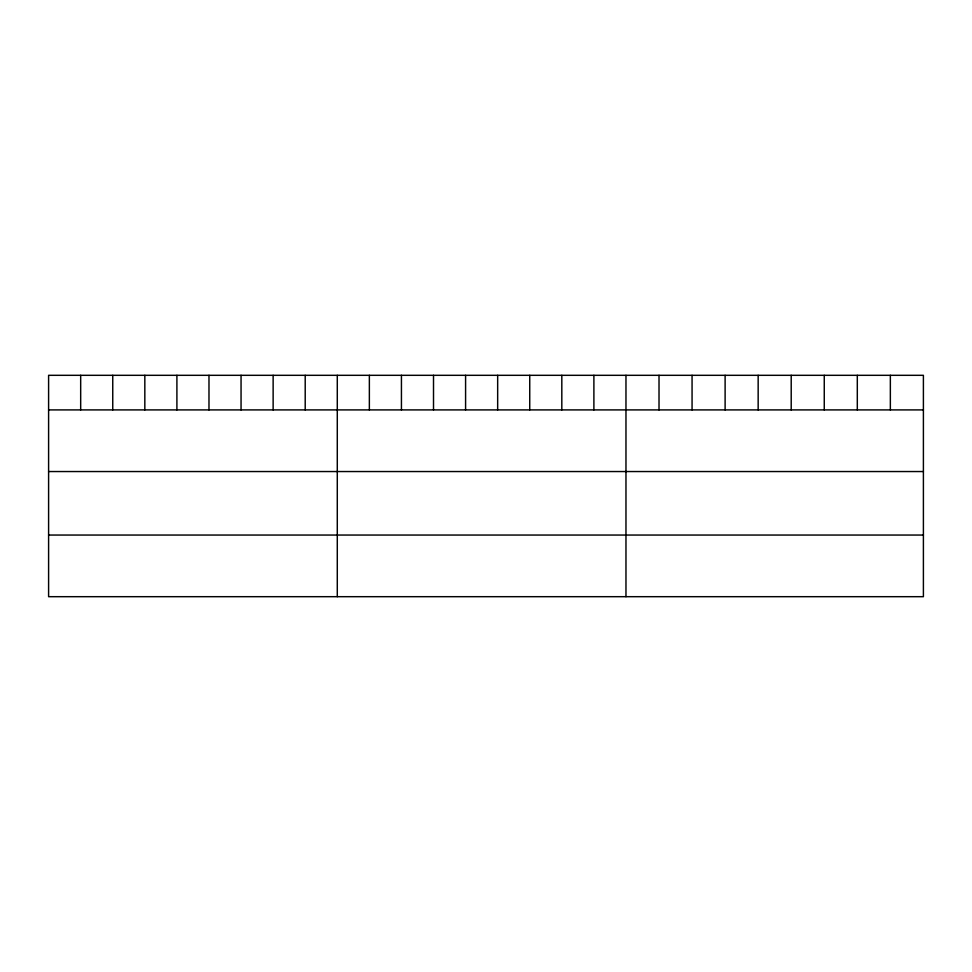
<?xml version="1.0" encoding="UTF-8"?>
<svg xmlns="http://www.w3.org/2000/svg" width="972" height="972" viewBox="0 0 972 972"><rect width="100%" height="100%" fill="white"/><g stroke="black" fill="none" stroke-linecap="round" stroke-linejoin="round"><path stroke-width="1.46" d="M923.4 409.905L923.4 596.687L48.6 596.687L48.6 375.313L923.4 375.313L923.4 409.905L48.6 409.905M48.6 471.542L923.4 471.542M48.6 535.05L923.4 535.05M890.352 375.313L890.352 409.905M857.304 375.313L857.304 409.905M824.256 375.313L824.256 409.905M791.208 375.313L791.208 409.905M758.16 375.313L758.16 409.905M725.112 375.313L725.112 409.905M692.064 375.313L692.064 409.905M659.016 375.313L659.016 409.905M625.968 375.313L625.968 596.687M593.892 375.313L593.892 409.905M561.816 375.313L561.816 409.905M529.74 375.313L529.74 409.905M497.664 375.313L497.664 409.905M465.588 375.313L465.588 409.905M433.512 375.313L433.512 409.905M401.436 375.313L401.436 409.905M369.36 375.313L369.36 409.905M337.284 375.313L337.284 596.687M305.208 375.313L305.208 409.905M273.132 375.313L273.132 409.905M241.056 375.313L241.056 409.905M208.98 375.313L208.98 409.905M176.904 375.313L176.904 409.905M144.828 375.313L144.828 409.905M112.752 375.313L112.752 409.905M80.676 375.313L80.676 409.905"/></g></svg>
